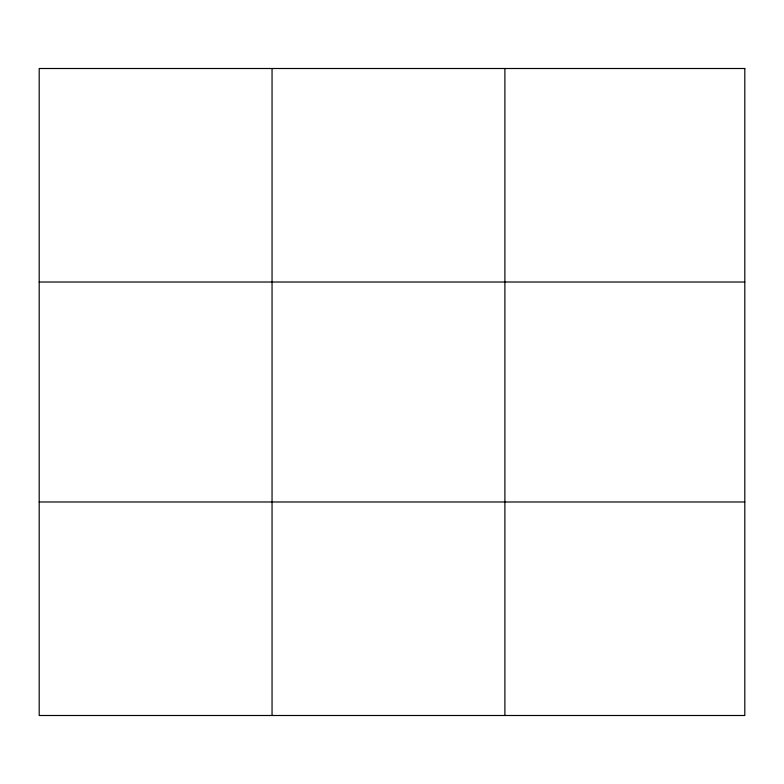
<?xml version="1.0" encoding="UTF-8"?>
<svg xmlns="http://www.w3.org/2000/svg" width="784" height="784" viewBox="0 0 784 784"><rect width="100%" height="100%" fill="white"/><g stroke="black" fill="none" stroke-linecap="round" stroke-linejoin="round"><path stroke-width="1.18" d="M272.048 715.498L272.048 68.502M504.896 715.498L504.896 68.502M39.2 282.015L744.8 282.015M39.2 501.985L744.8 501.985M744.8 68.502L744.8 715.498L39.2 715.498L39.2 68.502L744.8 68.502"/></g></svg>
